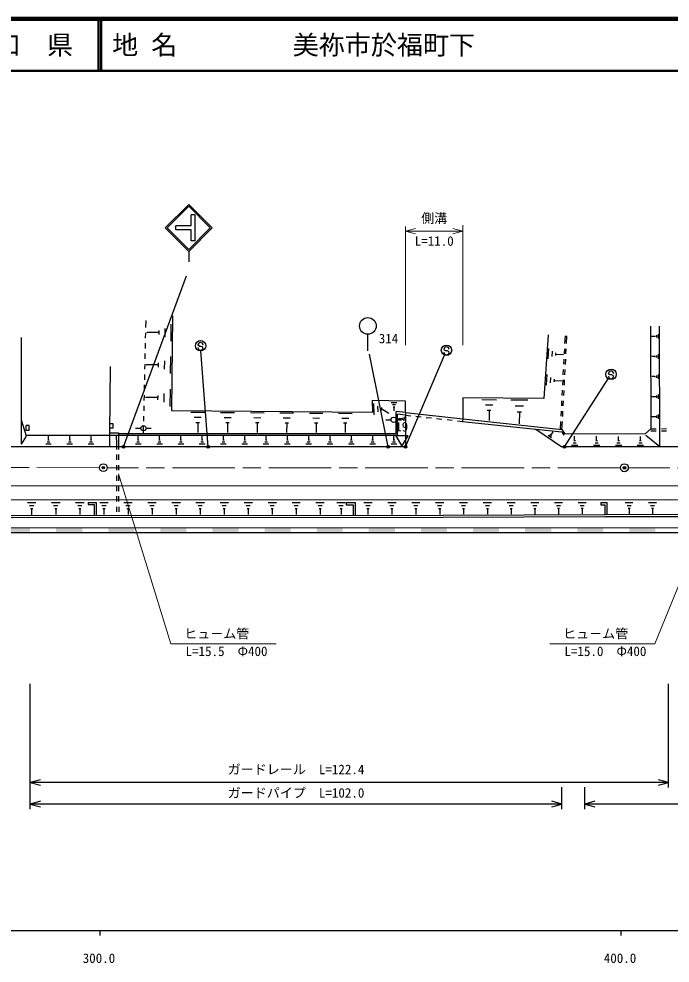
# Model space of a CAD drawing. Units: millimetres, scale not verified. Extents: x 40000 to 680000, y 20000 to 380000.
# Drawn here: x 352480 to 477452, y 198715 to 380000 of the extents above; entities that cross this region are included whole.
import ezdxf
from ezdxf.enums import TextEntityAlignment as Align

# ---------------------------------------------------------------- set-up
doc = ezdxf.new("R2010")
doc.units = ezdxf.units.MM
doc.header["$LTSCALE"] = 1000
doc.header["$PDMODE"] = 32
doc.header["$PDSIZE"] = 500
doc.linetypes.add('CHAIN', pattern=[18.5, 12, -1.5, 3.5, -1.5])
for name, color, linetype, lineweight in [('S-BGD', 7, 'Continuous', 25), ('S-BMK', 2, 'CHAIN', 13), ('S-BMK-SRVR', 3, 'Continuous', 25), ('S-STR-HTXT', 7, 'Continuous', 13), ('S-STR-STRC', 7, 'Continuous', 25), ('S-TTL', 2, 'Continuous', 140), ('S-TTL-BAND', 7, 'Continuous', 25), ('S-TTL-LINE', 7, 'Continuous', 50)]:
    doc.layers.add(name, color=color, linetype=linetype, lineweight=lineweight)
doc.layers.add('S-TTL-TXT', color=7, linetype='Continuous')
doc.styles.add('@ＭＳ ゴシック', font='')
doc.styles.add('ＭＳ ゴシック', font='')
doc.styles.get('@ＭＳ ゴシック').set_extended_font_data('@MS Gothic')
doc.styles.get('ＭＳ ゴシック').set_extended_font_data('MS Gothic')

msp = doc.modelspace()

# ---------------------------------------------------------------- hatches: boundary and pattern name
at = {"layer": 'S-BGD'}
for points in [[(354627, 281338), (349627, 281339), (349627, 282339), (354627, 282338)], [(364627, 281336), (359627, 281337), (359627, 282337), (364627, 282336)], [(374627, 281335), (369627, 281336), (369627, 282336), (374627, 282335)], [(384627, 281333), (379627, 281334), (379627, 282334), (384627, 282333)], [(394627, 281331), (389627, 281332), (389627, 282332), (394627, 282331)], [(404627, 281330), (399627, 281331), (399627, 282331), (404627, 282330)], [(414627, 281328), (409627, 281329), (409627, 282329), (414627, 282328)], [(424627, 281327), (419627, 281327), (419627, 282327), (424627, 282327)], [(434627, 281325), (429627, 281326), (429627, 282326), (434627, 282325)], [(444627, 281323), (439627, 281324), (439627, 282324), (444627, 282323)], [(454627, 281322), (449627, 281322), (449627, 282322), (454627, 282322)], [(464627, 281320), (459627, 281321), (459627, 282321), (464627, 282320)], [(474627, 281318), (469627, 281319), (469627, 282319), (474627, 282318)]]:
    msp.add_hatch(color=256, dxfattribs=at).paths.add_polyline_path(points)

# ---------------------------------------------------------------- linework, layer by layer
for p, q in [((376848, 320730), (376878, 322071)), ((381660, 321364), (381619, 318135)), ((473687, 321023), (473781, 301284)), ((475469, 297818), (475439, 320986)), ((376803, 318730), (376826, 319730)), ((379334, 319779), (377028, 319808)), ((379339, 320182), (379328, 319375)), ((380497, 320571), (380476, 318957)), ((419453, 316287), (419453, 319444)), ((457278, 317679), (457358, 319177)), ((457578, 317664), (457657, 319161)), ((474519, 319154), (474519, 318936)), ((474830, 319263), (474830, 318827)), ((475141, 319481), (475142, 318610)), ((352996, 298338), (353009, 318843)), ((376759, 316731), (376781, 317730)), ((474519, 319045), (473896, 319044)), ((376714, 314731), (376736, 315731)), ((423341, 297827), (419769, 315610)), ((454044, 314724), (454176, 316721)), ((454791, 315176), (454857, 316175)), ((455521, 315379), (455554, 315878)), ((455537, 315628), (456964, 315534)), ((457172, 315682), (457225, 316681)), ((457472, 315666), (457525, 316665)), ((475146, 315605), (475147, 314743)), ((376669, 312732), (376692, 313731)), ((379230, 313960), (379220, 313142)), ((380403, 314354), (380383, 312718)), ((381582, 315157), (381541, 311886)), ((457066, 313685), (457119, 314684)), ((457366, 313669), (457419, 314668)), ((474531, 315173), (473915, 315172)), ((474530, 315281), (474531, 315065)), ((474838, 315389), (474839, 314958)), ((379225, 313551), (376888, 313580)), ((456960, 311688), (457013, 312687)), ((457260, 311672), (457313, 312671)), ((376625, 310732), (376647, 311732)), ((453710, 309664), (453845, 311707)), ((454473, 310127), (454541, 311148)), ((455220, 310334), (455254, 310845)), ((455237, 310589), (456696, 310493)), ((456854, 309691), (456907, 310689)), ((457154, 309675), (457207, 310673)), ((474542, 311311), (473933, 311310)), ((474542, 311417), (474543, 311204)), ((474847, 311524), (474847, 311098)), ((475151, 311738), (475152, 310885)), ((376580, 308733), (376602, 309732)), ((381503, 308908), (381462, 305594)), ((456748, 307694), (456801, 308692)), ((457048, 307678), (457101, 308676)), ((376535, 306733), (376558, 307733)), ((379115, 307280), (376748, 307310)), ((379121, 307695), (379110, 306866)), ((380309, 308094), (380289, 306437)), ((426685, 304426), (426685, 306581)), ((437654, 307219), (437683, 303224)), ((441319, 306902), (444125, 306890)), ((446917, 306877), (450140, 306862)), ((456642, 305696), (456695, 306695)), ((456942, 305680), (456995, 306679)), ((474554, 307458), (473952, 307457)), ((474554, 307564), (474554, 307353)), ((474855, 307669), (474856, 307248)), ((475156, 307881), (475157, 307037)), ((376491, 304734), (376513, 305733)), ((420648, 303998), (420569, 306152)), ((421398, 304564), (421358, 305641)), ((422157, 304862), (422137, 305400)), ((422147, 305131), (423445, 304303)), ((423915, 306358), (425037, 306326)), ((424184, 305949), (424745, 305934)), ((424313, 305544), (424594, 305537)), ((424454, 305541), (424431, 304739)), ((424855, 300383), (424856, 304626)), ((426685, 304426), (424856, 304626)), ((442016, 305897), (443419, 305890)), ((442362, 304893), (443064, 304890)), ((442713, 304891), (442704, 302887)), ((447718, 305722), (449329, 305715)), ((448115, 304569), (448921, 304565)), ((448518, 304567), (448508, 302265)), ((456536, 303699), (456589, 304698)), ((456836, 303683), (456889, 304682)), ((376446, 302734), (376468, 303734)), ((385457, 304489), (388178, 304468)), ((386130, 303511), (387490, 303501)), ((391193, 304445), (393884, 304425)), ((391858, 303479), (393204, 303468)), ((396899, 304402), (399561, 304382)), ((397557, 303446), (398889, 303436)), ((402576, 304359), (405209, 304339)), ((403227, 303413), (404543, 303403)), ((408223, 304316), (410827, 304296)), ((408867, 303381), (410169, 303371)), ((413842, 304273), (416417, 304254)), ((414478, 303349), (415766, 303339)), ((422901, 303025), (423901, 303025)), ((424901, 303025), (425901, 303025)), ((425155, 300083), (425155, 304090)), ((426685, 303923), (425155, 304090)), ((425870, 303221), (425355, 303221)), ((425870, 303311), (425870, 303131)), ((426127, 303401), (426127, 303040)), ((426385, 303581), (426384, 302860)), ((426685, 304426), (426684, 297826)), ((426685, 304426), (437685, 303224)), ((426685, 303923), (427679, 303815)), ((428673, 303706), (429667, 303597)), ((430661, 303489), (431655, 303380)), ((432649, 303271), (433643, 303163)), ((434637, 303054), (435631, 302946)), ((436625, 302837), (437620, 302728)), ((437685, 303224), (437630, 302727)), ((437683, 303224), (456703, 301187)), ((474566, 303615), (473970, 303614)), ((474566, 303719), (474566, 303511)), ((474863, 303824), (474864, 303407)), ((475161, 304033), (475162, 303199)), ((354468, 301943), (353881, 301943)), ((353881, 300984), (353881, 301943)), ((354468, 300984), (353881, 300984)), ((354468, 300984), (354468, 301943)), ((370551, 301445), (369933, 301445)), ((370552, 302247), (369942, 302247)), ((370551, 301445), (370552, 302247)), ((374888, 301409), (375888, 301409)), ((376394, 300393), (376424, 301734)), ((376888, 301409), (377888, 301409)), ((386463, 302537), (387143, 302532)), ((386803, 302534), (386788, 300591)), ((392188, 302515), (392860, 302510)), ((392524, 302512), (392509, 300590)), ((397883, 302493), (398549, 302488)), ((398216, 302490), (398201, 300588)), ((403549, 302471), (404207, 302466)), ((403878, 302468), (403864, 300587)), ((409186, 302449), (409837, 302444)), ((409511, 302446), (409497, 300586)), ((414793, 302427), (415437, 302422)), ((415115, 302424), (415101, 300585)), ((437630, 302727), (451684, 301222)), ((451684, 301222), (456684, 297821)), ((451684, 301222), (456660, 300689)), ((456403, 301203), (456483, 302701)), ((456703, 301187), (456783, 302685)), ((456703, 301187), (457196, 300396)), ((472653, 300320), (473781, 301284)), ((473781, 301284), (474781, 301303)), ((475774, 300921), (476774, 300940)), ((475781, 301321), (476781, 301340)), ((353904, 300056), (369922, 300094)), ((358169, 299102), (358169, 299866)), ((362247, 299106), (362247, 299876)), ((366331, 299111), (366331, 299885)), ((369922, 300494), (371571, 300494)), ((369922, 300094), (425155, 300083)), ((369922, 300094), (371175, 300094)), ((371175, 300094), (371188, 298335)), ((371571, 300494), (371588, 298338)), ((371572, 300394), (424855, 300383)), ((375380, 299114), (375380, 299893)), ((379470, 299113), (379471, 299892)), ((383561, 299112), (383561, 299891)), ((387652, 299112), (387652, 299891)), ((391742, 299111), (391742, 299890)), ((395833, 299110), (395833, 299889)), ((399923, 299109), (399923, 299888)), ((404013, 299109), (404013, 299887)), ((408103, 299108), (408103, 299886)), ((412193, 299107), (412193, 299886)), ((416283, 299106), (416283, 299885)), ((420373, 299106), (420373, 299884)), ((424463, 299105), (424463, 299883)), ((454675, 299550), (454030, 299989)), ((454671, 299890), (454348, 300110)), ((454747, 300176), (454586, 300286)), ((454666, 300231), (454980, 300692)), ((456660, 300689), (457029, 300097)), ((457196, 300396), (472653, 300320)), ((459128, 299004), (459128, 299887)), ((463350, 298993), (463350, 299866)), ((467559, 298982), (467559, 299845)), ((471760, 298982), (471760, 299845)), ((475469, 297818), (472763, 300020)), ((473775, 300884), (474775, 300902)), ((426684, 297826), (75888, 297883)), ((358704, 298337), (357634, 298337)), ((358437, 298719), (357902, 298720)), ((358303, 299102), (358036, 299102)), ((362785, 298337), (361708, 298337)), ((362516, 298721), (361977, 298721)), ((362381, 299106), (362112, 299106)), ((366873, 298336), (365789, 298336)), ((366602, 298723), (366060, 298723)), ((366467, 299111), (366196, 299111)), ((371188, 298335), (371192, 297335)), ((371588, 298335), (371592, 297335)), ((375925, 298334), (374834, 298335)), ((375652, 298724), (375107, 298724)), ((375516, 299114), (375243, 299114)), ((380016, 298334), (378925, 298334)), ((379743, 298723), (379198, 298723)), ((379607, 299113), (379334, 299113)), ((384106, 298333), (383016, 298333)), ((383834, 298723), (383288, 298723)), ((383697, 299112), (383425, 299112)), ((388197, 298332), (387106, 298333)), ((387924, 298722), (387379, 298722)), ((387788, 299112), (387515, 299112)), ((392287, 298332), (391197, 298332)), ((392015, 298721), (391470, 298721)), ((391879, 299111), (391606, 299111)), ((396378, 298331), (395287, 298331)), ((396105, 298721), (395560, 298721)), ((395969, 299110), (395696, 299110)), ((400468, 298330), (399378, 298331)), ((400195, 298720), (399650, 298720)), ((400059, 299109), (399787, 299109)), ((404558, 298330), (403468, 298330)), ((404286, 298719), (403741, 298719)), ((404149, 299109), (403877, 299109)), ((408648, 298329), (407558, 298329)), ((408376, 298718), (407831, 298719)), ((408240, 299108), (407967, 299108)), ((412738, 298328), (411648, 298329)), ((412466, 298718), (411921, 298718)), ((412330, 299107), (412057, 299107)), ((416828, 298328), (415738, 298328)), ((416556, 298717), (416011, 298717)), ((416419, 299106), (416147, 299106)), ((420918, 298327), (419828, 298327)), ((420645, 298716), (420100, 298716)), ((420509, 299106), (420237, 299106)), ((425007, 298326), (423918, 298327)), ((424735, 298716), (424190, 298716)), ((424599, 299105), (424326, 299105)), ((486684, 297816), (456684, 297821)), ((459746, 298121), (458510, 298121)), ((459437, 298562), (458819, 298562)), ((459283, 299004), (458974, 299004)), ((463961, 298120), (462739, 298120)), ((463656, 298557), (463045, 298557)), ((463503, 298993), (463198, 298993)), ((468162, 298119), (466954, 298120)), ((467861, 298551), (467256, 298551)), ((467710, 298982), (467407, 298982)), ((472364, 298119), (471156, 298119)), ((472062, 298550), (471458, 298550)), ((471911, 298982), (471609, 298982)), ((371195, 296335), (371199, 295335)), ((371595, 296335), (371599, 295335)), ((371202, 294335), (371206, 293335)), ((371602, 294335), (371606, 293335)), ((371209, 292335), (371213, 291335)), ((371609, 292335), (371613, 291335)), ((513682, 290312), (74565, 290384)), ((371216, 290335), (371220, 289335)), ((371616, 290335), (371620, 289335)), ((371224, 288335), (371227, 287335)), ((371624, 288335), (371627, 287335)), ((513682, 287612), (278682, 287650)), ((354112, 287138), (355741, 287138)), ((354519, 286556), (355333, 286556)), ((358742, 287137), (360369, 287137)), ((359149, 286556), (359962, 286556)), ((363370, 287136), (364993, 287136)), ((363776, 286557), (364587, 286556)), ((365751, 287136), (367299, 287136)), ((365751, 287136), (365751, 286736)), ((365751, 286736), (366899, 286736)), ((366899, 286736), (366899, 284619)), ((367299, 287136), (367299, 284619)), ((367995, 287136), (369615, 287135)), ((368400, 286557), (369210, 286557)), ((372617, 287135), (374234, 287135)), ((373021, 286557), (373830, 286557)), ((377236, 287134), (378851, 287134)), ((377640, 286557), (378447, 286557)), ((381852, 287133), (383464, 287133)), ((382255, 286558), (383061, 286558)), ((386466, 287133), (388075, 287132)), ((386868, 286558), (387672, 286558)), ((391076, 287132), (392683, 287132)), ((391478, 286558), (392281, 286558)), ((395684, 287131), (397288, 287131)), ((396085, 286558), (396887, 286558)), ((400289, 287130), (401890, 287130)), ((400689, 286559), (401489, 286559)), ((404891, 287130), (406489, 287129)), ((405291, 286559), (406089, 286559)), ((409490, 287129), (411085, 287129)), ((409889, 286559), (410687, 286559)), ((413508, 287128), (415101, 287128)), ((413906, 286560), (414702, 286559)), ((415270, 287128), (417020, 287128)), ((415270, 287128), (415270, 286728)), ((415270, 286728), (416620, 286728)), ((416620, 286728), (416619, 284655)), ((417020, 287128), (417019, 284655)), ((418681, 287127), (420270, 287127)), ((419078, 286560), (419873, 286560)), ((423271, 287127), (424858, 287126)), ((423668, 286560), (424461, 286560)), ((427859, 287126), (429443, 287126)), ((428255, 286560), (429047, 286560)), ((432445, 287125), (434026, 287125)), ((432840, 286560), (433630, 286560)), ((437030, 287124), (438602, 287124)), ((437423, 286563), (438209, 286563)), ((441607, 287124), (443167, 287123)), ((441997, 286567), (442777, 286566)), ((446173, 287123), (447721, 287123)), ((446560, 286570), (447334, 286570)), ((450727, 287122), (452264, 287122)), ((451111, 286573), (451880, 286573)), ((455270, 287121), (456797, 287121)), ((455652, 286576), (456415, 286576)), ((459802, 287121), (461318, 287120)), ((460181, 286579), (460939, 286579)), ((464184, 287120), (465328, 287119)), ((464184, 287120), (464184, 286720)), ((464184, 286720), (464928, 286720)), ((464928, 286720), (464928, 284770)), ((465328, 287119), (465328, 284770)), ((468831, 287119), (470329, 287119)), ((469205, 286584), (469954, 286584)), ((473332, 287118), (474823, 287118)), ((473705, 286586), (474450, 286586)), ((354722, 285974), (355130, 285974)), ((354926, 285974), (354926, 284811)), ((359352, 285976), (359758, 285975)), ((359555, 285976), (359555, 284814)), ((363979, 285977), (364384, 285977)), ((364181, 285977), (364181, 284817)), ((368602, 285978), (369007, 285978)), ((368805, 285978), (368805, 284821)), ((371231, 286335), (371234, 285335)), ((371631, 286335), (371634, 285335)), ((373223, 285979), (373628, 285979)), ((373425, 285979), (373425, 284824)), ((377841, 285981), (378245, 285981)), ((378043, 285981), (378043, 284827)), ((382457, 285982), (382860, 285982)), ((382658, 285982), (382658, 284830)), ((387069, 285983), (387471, 285983)), ((387270, 285983), (387270, 284834)), ((391678, 285984), (392080, 285984)), ((391879, 285984), (391879, 284837)), ((396285, 285986), (396686, 285986)), ((396486, 285986), (396485, 284840)), ((400889, 285987), (401289, 285987)), ((401089, 285987), (401089, 284844)), ((405490, 285988), (405890, 285988)), ((405690, 285988), (405690, 284847)), ((410088, 285990), (410487, 285989)), ((410288, 285989), (410288, 284850)), ((414105, 285991), (414503, 285991)), ((414304, 285991), (414304, 284854)), ((419276, 285992), (419674, 285992)), ((419475, 285992), (419475, 284857)), ((423866, 285993), (424263, 285993)), ((424064, 285993), (424064, 284860)), ((428453, 285995), (428849, 285995)), ((428651, 285995), (428651, 284863)), ((433037, 285996), (433432, 285996)), ((433235, 285996), (433235, 284867)), ((437619, 286002), (438012, 286002)), ((437816, 286002), (437816, 284880)), ((442192, 286009), (442582, 286009)), ((442387, 286009), (442387, 284895)), ((446753, 286017), (447140, 286017)), ((446947, 286017), (446947, 284910)), ((451303, 286024), (451688, 286024)), ((451495, 286024), (451495, 284925)), ((455842, 286031), (456224, 286031)), ((456033, 286031), (456033, 284941)), ((460370, 286038), (460749, 286038)), ((460560, 286038), (460559, 284956)), ((469392, 286049), (469767, 286049)), ((469580, 286049), (469580, 284980)), ((473891, 286054), (474264, 286054)), ((474077, 286054), (474077, 284989))]:
    msp.add_line(p, q, dxfattribs=at)
for points in [[(381980, 322982), (381752, 304817), (420329, 304524)], [(454048, 319332), (453243, 307148), (437654, 307219)], [(369927, 297835), (369922, 300094), (369922, 300494), (370069, 313282)], [(426685, 304426), (426685, 306581), (420247, 306760), (420329, 304524)], [(352996, 298338), (353955, 299890), (352999, 302983)], [(487528, 284817), (464928, 284770), (433926, 284667), (351233, 284608), (279171, 284710), (274082, 286612)], [(487528, 284417), (464929, 284370), (433927, 284267), (351233, 284208), (279098, 284310), (273682, 286334)], [(68681, 281796), (167928, 281780), (268678, 282352), (570627, 282303)], [(570627, 281303), (268681, 281352), (167931, 280780), (68681, 280796)]]:
    msp.add_lwpolyline(points, dxfattribs=at)
msp.add_lwpolyline([(426000, 297939), (427155, 299939), (424845, 299939)], close=True, dxfattribs=at)
for centre, radius in [((419453, 321044), 1600), ((424401, 303025), 500), ((376388, 301409), 500), ((423341, 297827), 150), ((423341, 297827), 120), ((423341, 297827), 90), ((423341, 297827), 60), ((423341, 297827), 30), ((423341, 297827), 20)]:
    msp.add_circle(centre, radius, dxfattribs=at)
msp.add_point((423341, 297827), dxfattribs=at)
at = {"layer": 'S-BMK'}
for p, q in [((367933, 293836), (269433, 293852)), ((467933, 293819), (369433, 293835)), ((569879, 293803), (469433, 293819))]:
    msp.add_line(p, q, dxfattribs=at)
at = {"layer": 'S-BMK-SRVR'}
for centre in [(368683, 293836), (468683, 293819)]:
    msp.add_circle(centre, 750, dxfattribs=at)
for p in [(368683, 293836), (468683, 293819)]:
    msp.add_point(p, dxfattribs=at)
at = {"layer": 'S-STR-HTXT'}
for p, q in [((426685, 317388), (426685, 340163)), ((428617, 339763), (426685, 339245)), ((437685, 339245), (426685, 339245)), ((426685, 339245), (428617, 338728)), ((437685, 339245), (435753, 339763)), ((435753, 338728), (437685, 339245)), ((437685, 317388), (437684, 340425)), ((381644, 260000), (371608, 292643)), ((474537, 260000), (487852, 292909)), ((381644, 260000), (401829, 260000)), ((454352, 260000), (474537, 260000))]:
    msp.add_line(p, q, dxfattribs=at)
at = {"layer": 'S-STR-STRC'}
for p, q in [((380570, 339868), (385070, 344368)), ((380924, 339868), (385070, 344014)), ((389570, 339868), (385070, 344368)), ((389216, 339868), (385070, 344014)), ((386320, 342368), (385570, 342368)), ((385570, 340243), (385570, 342368)), ((386320, 337368), (386320, 342368)), ((380571, 339868), (385070, 335368)), ((380924, 339868), (385070, 335721)), ((382570, 339493), (382570, 340243)), ((385570, 340243), (382570, 340243)), ((385570, 339493), (382570, 339493)), ((385070, 335368), (389570, 339868)), ((385070, 335721), (389216, 339868)), ((385570, 337368), (385570, 339493)), ((386320, 337368), (385570, 337368)), ((385071, 335368), (385071, 333368)), ((372561, 297835), (384645, 330651)), ((386946, 317263), (386846, 317381)), ((387191, 317123), (386946, 317263)), ((387491, 317121), (387191, 317123)), ((388805, 297832), (387420, 316255)), ((387737, 317009), (387491, 317121)), ((387842, 316873), (387737, 317009)), ((426684, 297826), (434145, 315466)), ((434135, 316398), (434036, 316516)), ((434380, 316259), (434135, 316398)), ((434681, 316256), (434380, 316259)), ((434926, 316145), (434681, 316256)), ((435032, 316008), (434926, 316145)), ((465723, 311770), (465623, 311888)), ((457209, 297821), (465583, 310917)), ((465967, 311631), (465723, 311770)), ((466268, 311629), (465967, 311631)), ((466513, 311517), (466268, 311629)), ((466619, 311381), (466513, 311517)), ((354672, 228263), (354672, 252365)), ((477130, 232411), (477130, 252365)), ((356604, 233929), (354672, 233411)), ((477130, 233411), (475198, 233929)), ((477130, 233411), (354672, 233411)), ((354672, 233411), (356604, 232894)), ((456672, 228263), (456672, 232515)), ((461105, 228263), (461105, 232515)), ((475198, 232894), (477130, 233411)), ((356604, 229780), (354672, 229263)), ((456672, 229263), (354672, 229263)), ((354672, 229263), (356604, 228745)), ((456672, 229263), (454740, 229780)), ((454740, 228745), (456672, 229263)), ((463036, 229780), (461105, 229263)), ((461105, 229263), (463036, 228745)), ((570623, 229263), (461105, 229263))]:
    msp.add_line(p, q, dxfattribs=at)
for centre, radius in [((387345, 317252), 1000), ((434535, 316387), 1000), ((466122, 311759), 1000), ((372561, 297835), 150), ((372561, 297835), 120), ((372561, 297835), 90), ((372561, 297835), 60), ((372561, 297835), 30), ((372561, 297835), 20), ((388805, 297832), 150), ((388805, 297832), 120), ((388805, 297832), 90), ((388805, 297832), 60), ((388805, 297832), 30), ((388805, 297832), 20), ((426684, 297826), 150), ((426684, 297826), 120), ((426684, 297826), 90), ((426684, 297826), 60), ((426684, 297826), 30), ((426684, 297826), 20), ((457209, 297821), 150), ((457209, 297821), 120), ((457209, 297821), 90), ((457209, 297821), 60), ((457209, 297821), 30), ((457209, 297821), 20)]:
    msp.add_circle(centre, radius, dxfattribs=at)
for centre, start, end in [((387346, 317377), 359.55488, 179.55488), ((387342, 316877), 179.55488, 359.55488), ((434532, 316012), 179.55488, 359.55488), ((434536, 316512), 359.55488, 179.55488), ((466123, 311884), 359.55488, 179.55488), ((466119, 311384), 179.55488, 359.55488)]:
    msp.add_arc(centre, 500, start, end, dxfattribs=at)
for p in [(372561, 297835), (388805, 297832), (426684, 297826), (457209, 297821)]:
    msp.add_point(p, dxfattribs=at)
at = {"layer": 'S-TTL'}
msp.add_line((680000, 380000), (40000, 380000), dxfattribs=at)
at = {"layer": 'S-TTL-BAND'}
for p, q in [((40000, 205000), (579000, 205000)), ((368000, 205000), (368000, 204000)), ((468000, 205000), (468000, 204000))]:
    msp.add_line(p, q, dxfattribs=at)
at = {"layer": 'S-TTL-LINE'}
for p, q in [((367750, 380000), (367750, 370000)), ((368250, 380000), (368250, 370000)), ((40000, 370000), (680000, 370000))]:
    msp.add_line(p, q, dxfattribs=at)

# ---------------------------------------------------------------- texts
at = {"layer": 'S-BGD', "style": 'ＭＳ ゴシック'}
for s, p in [('314', (421544, 319556)), ('19', (424705, 302618))]:
    msp.add_text(s, height=1833, dxfattribs=at).set_placement(p, align=Align.TOP_LEFT)
at = {"layer": 'S-STR-HTXT', "style": 'ＭＳ ゴシック'}
msp.add_text('側溝', height=1833, dxfattribs=at).set_placement((432185, 340272), align=Align.BOTTOM_CENTER)
at = {"layer": 'S-STR-HTXT'}
for s, style, p in [('L=11.0', '@ＭＳ ゴシック', (432185, 338272)), ('L=15.5\u3000Φ400', 'ＭＳ ゴシック', (392329, 259500)), ('L=15.0\u3000Φ400', 'ＭＳ ゴシック', (465037, 259500))]:
    msp.add_text(s, height=1833, dxfattribs=dict(at, style=style)).set_placement(p, align=Align.TOP_CENTER)
at = {"layer": 'S-STR-HTXT', "style": 'ＭＳ ゴシック'}
for p in [(384204, 260500), (456912, 260500)]:
    msp.add_text('ヒュ－ム管', height=1833, dxfattribs=at).set_placement(p, align=Align.BOTTOM_LEFT)
at = {"layer": 'S-STR-STRC', "style": 'ＭＳ ゴシック'}
for s, p in [('ガードレール\u3000L=122.4', (405664, 234438)), ('ガードパイプ\u3000L=102.0', (405664, 229938))]:
    msp.add_text(s, height=1833, dxfattribs=at).set_placement(p, align=Align.BOTTOM_CENTER)
at = {"layer": 'S-TTL-BAND', "style": 'ＭＳ ゴシック'}
for s, p in [('300.0', (367844, 198195)), ('400.0', (467844, 198195))]:
    msp.add_text(s, height=1833, dxfattribs=at).set_placement(p, align=Align.BOTTOM_CENTER)
at = {"layer": 'S-TTL-TXT', "style": 'ＭＳ ゴシック'}
msp.add_text('山\u3000口\u3000県', height=3666, dxfattribs=at).set_placement((350375, 375000), align=Align.MIDDLE_CENTER)
for s, p in [('地 名', (370380, 375000)), ('美祢市於福町下', (405024, 375000))]:
    msp.add_text(s, height=3666, dxfattribs=at).set_placement(p, align=Align.MIDDLE_LEFT)

doc.saveas('drawing.dxf')
